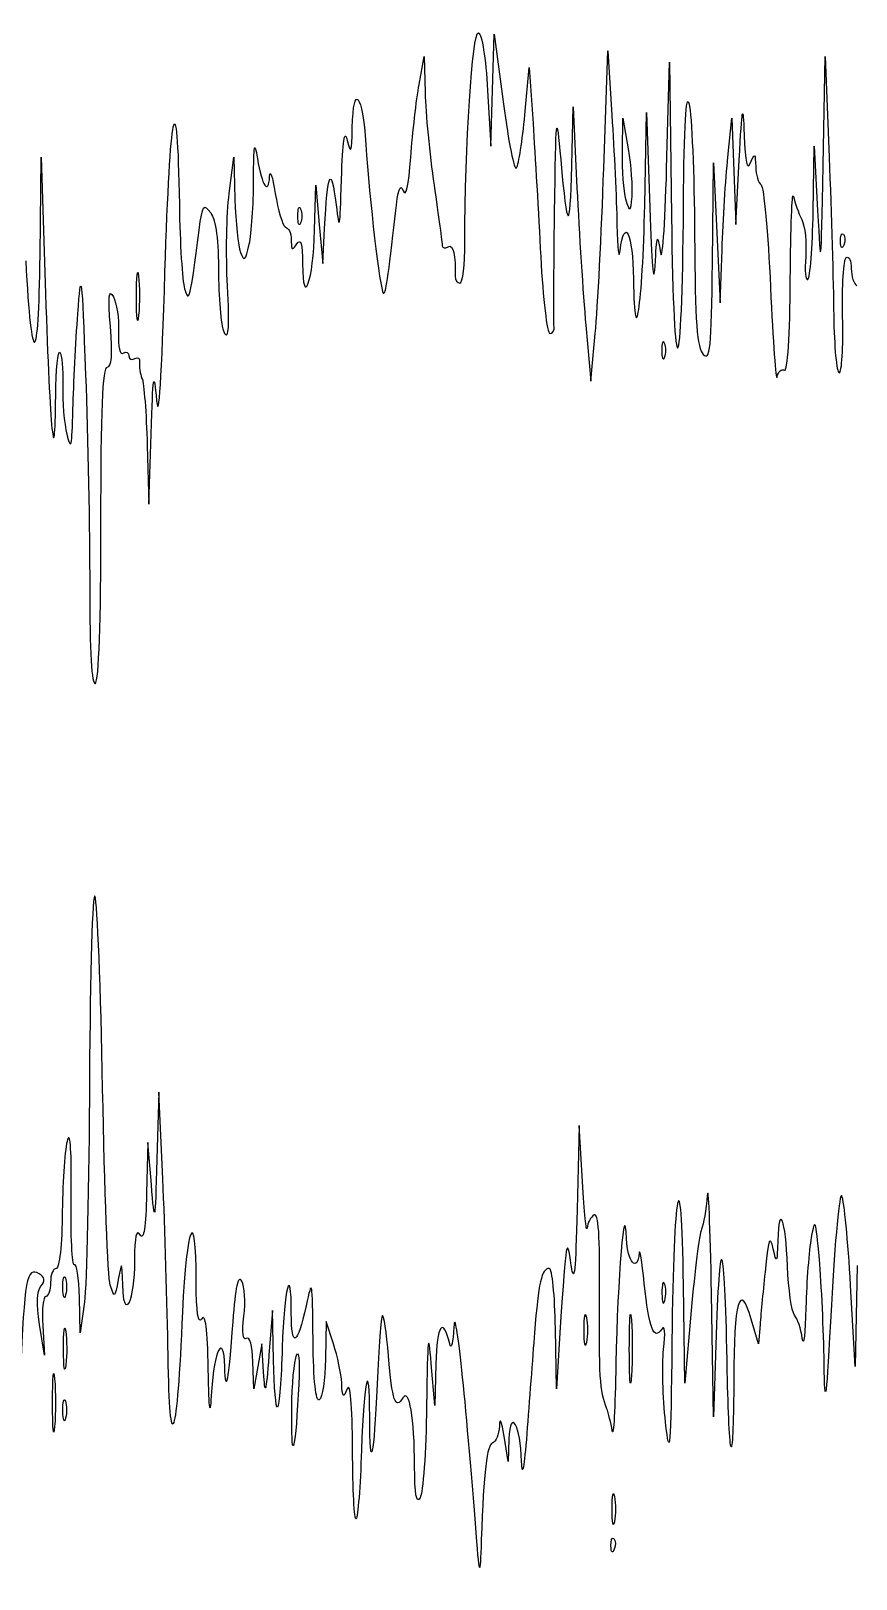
# Model space of a CAD drawing. Extents: x -517 to -102, y 95 to 207.
# Drawn here: x -309.6 to -257.6, y 96.4 to 193.9 of the extents above; entities that cross this region are included whole.
import ezdxf

# ---------------------------------------------------------------- set-up
doc = ezdxf.new("R2010")
doc.units = 0
doc.layers.add('Layer_1', color=7, linetype='CONTINUOUS')

msp = doc.modelspace()

# ---------------------------------------------------------------- linework, layer by layer
at = {"layer": 'Layer_1', "color": 7}
for p, q in [((-280.475289, 190.210455), (-280.361813, 193.738233)), ((-280.361813, 193.738233), (-279.785747, 189.328511)), ((-285.09945, 190.563233), (-284.77972, 192.327122)), ((-284.77972, 192.327122), (-284.725731, 190.034067)), ((-273.470226, 185.271567), (-273.220174, 192.6799)), ((-273.220174, 192.6799), (-272.957197, 188.622955)), ((-259.645602, 185.447955), (-259.512235, 192.327122)), ((-259.512235, 192.327122), (-259.266487, 185.977122)), ((-278.436437, 188.656768), (-278.159066, 191.621567)), ((-278.159066, 191.621567), (-277.924141, 188.093789)), ((-269.5042, 185.271567), (-269.316008, 191.974344)), ((-269.316008, 191.974344), (-269.199047, 182.272955)), ((-280.785028, 190.182287), (-280.588762, 186.682678)), ((-280.588762, 186.682678), (-280.475289, 190.210455)), ((-275.484054, 185.447955), (-275.399175, 189.152122)), ((-275.399175, 189.152122), (-275.154799, 184.036844)), ((-272.291948, 186.329999), (-272.255525, 188.446665)), ((-272.255525, 188.446665), (-271.931184, 186.506388)), ((-270.88706, 182.978511), (-270.776672, 188.799344)), ((-270.776672, 188.799344), (-270.574341, 182.802122)), ((-265.647142, 185.977122), (-265.393689, 188.446567)), ((-265.393689, 188.446567), (-265.267818, 185.095178)), ((-260.273419, 182.558361), (-260.203055, 186.682678)), ((-260.203055, 186.682678), (-259.991011, 182.625733)), ((-308.982703, 179.803511), (-308.916832, 185.977122)), ((-308.916832, 185.977122), (-308.638787, 177.392842)), ((-297.069228, 183.684067), (-296.77645, 185.977122)), ((-296.77645, 185.977122), (-296.703383, 183.331289)), ((-266.622276, 179.337339), (-266.550772, 185.624344)), ((-266.550772, 185.624344), (-266.341011, 181.214622)), ((-265.141944, 181.743789), (-264.929899, 185.800733)), ((-265.267818, 185.095178), (-265.141944, 181.743789)), ((-291.684117, 181.391011), (-291.616412, 184.213233)), ((-291.616412, 184.213233), (-291.388236, 181.743789)), ((-272.068609, 183.331388), (-272.068609, 183.331388)), ((-292.74341, 182.273054), (-292.74341, 182.273054)), ((-291.388236, 181.743789), (-291.160059, 179.274344)), ((-291.160059, 179.274344), (-291.053661, 181.479205)), ((-266.341011, 181.214622), (-266.131249, 176.8049)), ((-258.551844, 180.656158), (-258.551821, 180.656158)), ((-266.131249, 176.8049), (-266.015922, 180.156289)), ((-302.913937, 177.157776), (-302.913909, 177.157776)), ((-274.598565, 175.393789), (-274.286709, 171.866011)), ((-274.286709, 171.866011), (-274.003493, 174.864622)), ((-269.634925, 174.247247), (-269.634925, 174.247247)), ((-302.227657, 167.809067), (-302.120356, 164.1049)), ((-302.120356, 164.1049), (-301.985087, 168.514622)), ((-301.492581, 127.063222), (-301.619243, 122.829889)), ((-301.249588, 121.595166), (-301.492581, 127.063222)), ((-275.023823, 124.946555), (-275.147566, 119.654889)), ((-274.807686, 121.418777), (-275.023823, 124.946555)), ((-302.197234, 123.888222), (-302.266181, 120.713222)), ((-301.971569, 121.242389), (-302.197234, 123.888222)), ((-257.506766, 116.127111), (-257.625302, 109.777111)), ((-307.547123, 114.716), (-307.54701, 114.716)), ((-269.637185, 114.9873), (-269.637163, 114.9873)), ((-268.355832, 108.718777), (-268.441918, 114.892389)), ((-266.543993, 106.602111), (-266.680521, 114.363222)), ((-257.625302, 109.777111), (-257.917024, 114.878616)), ((-306.458338, 111.893777), (-306.508009, 114.119467)), ((-306.190114, 113.834055), (-306.458338, 111.893777)), ((-294.339857, 113.304889), (-294.563236, 110.482666)), ((-294.275143, 110.159296), (-294.339857, 113.304889)), ((-267.955488, 113.304889), (-268.355832, 108.718777)), ((-308.709286, 110.482666), (-309.016513, 112.42063)), ((-308.816417, 112.33475), (-308.709286, 110.482666)), ((-290.961487, 112.599333), (-290.998458, 110.238911)), ((-290.496413, 111.188222), (-290.961487, 112.599333)), ((-276.203568, 112.246555), (-276.451356, 108.366)), ((-266.354306, 112.422944), (-266.543993, 106.602111)), ((-263.71854, 111.188222), (-264.177746, 112.748149)), ((-263.619934, 112.422944), (-263.71854, 111.188222)), ((-276.451356, 108.366), (-276.511464, 112.158361)), ((-274.711369, 112.070166), (-274.711369, 112.070166)), ((-307.506398, 110.835444), (-307.506483, 110.835444)), ((-295.016146, 111.188222), (-295.268791, 109.777111)), ((-294.901394, 109.424333), (-295.016146, 111.188222)), ((-271.856361, 110.835444), (-271.856383, 110.835444)), ((-295.521436, 108.366), (-295.571503, 110.062522)), ((-295.268791, 109.777111), (-295.521436, 108.366)), ((-284.107015, 107.307666), (-284.33268, 109.9535)), ((-284.043459, 109.935861), (-284.107015, 107.307666)), ((-308.198068, 107.484055), (-308.198068, 107.484055)), ((-307.547123, 106.954889), (-307.54701, 106.954889)), ((-293.127091, 107.160657), (-293.127091, 107.160657)), ((-279.499768, 103.779889), (-279.746575, 105.367389)), ((-279.441379, 105.191), (-279.499768, 103.779889)), ((-272.94748, 100.781277), (-272.94748, 100.781277)), ((-273.015733, 98.458814), (-273.01571, 98.458814))]:
    msp.add_line(p, q, dxfattribs=at)
for points in [[(-282.216011, 180.629367), (-282.216011, 186.648811), (-281.746534, 193.934533), (-281.366719, 193.809139)], [(-281.366719, 193.809139), (-281.14097, 193.734615), (-280.899974, 192.231926), (-280.785028, 190.182287)], [(-301.111722, 178.745178), (-300.794561, 189.154552), (-300.340127, 191.282544), (-300.20768, 182.978511)], [(-289.31331, 187.829205), (-289.248003, 190.726823), (-288.658469, 189.999737), (-288.455185, 186.770872)], [(-285.628165, 185.977122), (-285.513216, 187.529344), (-285.275302, 189.593094), (-285.09945, 190.563233)], [(-284.725731, 190.034067), (-284.696041, 188.772886), (-284.441731, 186.153511), (-284.160609, 184.213233)], [(-279.785747, 189.328511), (-279.46891, 186.903164), (-279.098107, 185.092753), (-278.961746, 185.30538)], [(-268.441895, 182.978511), (-268.404811, 187.961949), (-268.283176, 190.13977), (-268.087235, 189.328511)], [(-268.087235, 189.328511), (-267.923219, 188.649414), (-267.768866, 184.935285), (-267.744231, 181.074891)], [(-264.929899, 185.800733), (-264.751041, 189.222737), (-264.702962, 189.471191), (-264.622695, 187.388233)], [(-278.961746, 185.30538), (-278.825381, 185.518003), (-278.588992, 187.026128), (-278.436437, 188.656768)], [(-276.564846, 182.449344), (-276.479519, 188.782298), (-276.458251, 188.968717), (-276.179367, 185.828021)], [(-272.957197, 188.622955), (-272.812558, 186.391636), (-272.668088, 183.296011), (-272.636155, 181.743789)], [(-289.992901, 184.566011), (-289.923361, 187.037976), (-289.81304, 187.777045), (-289.624347, 187.035455)], [(-289.624347, 187.035455), (-289.394166, 186.13082), (-289.348982, 186.246097), (-289.31331, 187.829205)], [(-277.924141, 188.093789), (-277.794932, 186.153511), (-277.575786, 182.3832), (-277.43715, 179.715317)], [(-264.622695, 187.388233), (-264.555125, 185.634871), (-264.439612, 185.123386), (-264.224344, 185.624344)], [(-295.528746, 184.55352), (-295.525924, 186.787328), (-295.474503, 187.0718), (-295.285978, 185.895478)], [(-288.455185, 186.770872), (-288.238805, 183.334331), (-287.568866, 177.630445), (-287.356691, 177.418251)], [(-271.931184, 186.506388), (-271.752794, 185.439235), (-271.652292, 184.08986), (-271.707841, 183.507776)], [(-295.285978, 185.895478), (-295.008187, 184.162445), (-294.581806, 183.535293), (-294.522003, 184.771796)], [(-291.053661, 181.479205), (-290.880518, 185.067579), (-290.645568, 185.554291), (-290.329902, 182.978511)], [(-286.099137, 183.860455), (-285.929606, 183.403893), (-285.763406, 184.150871), (-285.628165, 185.977122)], [(-276.179367, 185.828021), (-275.770348, 181.221737), (-275.583238, 181.11946), (-275.484054, 185.447955)], [(-272.068609, 183.331388), (-272.211481, 183.816457), (-272.311983, 185.165832), (-272.291948, 186.329999)], [(-266.015922, 180.156289), (-265.952492, 181.999553), (-265.786543, 184.618928), (-265.647142, 185.977122)], [(-264.224344, 185.624344), (-263.953622, 186.254346), (-263.9185, 186.228243), (-263.896362, 185.380583)], [(-263.896362, 185.380583), (-263.882703, 184.858458), (-263.72993, 184.343727), (-263.556821, 184.23674)], [(-259.991011, 182.625733), (-259.787283, 178.727844), (-259.773739, 178.838489), (-259.645602, 185.447955)], [(-259.266487, 185.977122), (-259.131325, 182.484622), (-259.000927, 177.999936), (-258.976707, 176.01115)], [(-295.803235, 180.496575), (-295.654194, 181.168803), (-295.530665, 182.994428), (-295.528746, 184.55352)], [(-294.522003, 184.771796), (-294.499425, 185.2407), (-294.337204, 184.758532), (-294.161774, 183.700277)], [(-290.329902, 182.978511), (-290.11722, 181.242969), (-290.08166, 181.410473), (-289.992901, 184.566011)], [(-274.003493, 174.864622), (-273.847727, 176.513858), (-273.607753, 181.196983), (-273.470226, 185.271567)], [(-269.897677, 179.9799), (-269.784771, 179.203789), (-269.607707, 181.585039), (-269.5042, 185.271567)], [(-297.172832, 177.863233), (-297.276887, 179.803511), (-297.230236, 182.422886), (-297.069228, 183.684067)], [(-294.161774, 183.700277), (-293.986317, 182.642043), (-293.702542, 181.689543), (-293.531121, 181.583611)], [(-286.594183, 182.449344), (-286.428744, 183.951757), (-286.285093, 184.361259), (-286.099137, 183.860455)], [(-284.160609, 184.213233), (-283.879516, 182.272955), (-283.644453, 180.557025), (-283.6383, 180.400053)], [(-275.154799, 184.036844), (-275.020391, 181.223442), (-274.770085, 177.334067), (-274.598565, 175.393789)], [(-271.707841, 183.507776), (-271.807455, 182.463978), (-271.812408, 182.461553), (-272.068609, 183.331388)], [(-263.556821, 184.23674), (-263.383708, 184.129752), (-263.116495, 181.223196), (-262.963011, 177.777723)], [(-261.713977, 178.283386), (-261.691484, 181.544802), (-261.603911, 183.895733), (-261.519402, 183.507678)], [(-261.519402, 183.507678), (-261.434896, 183.119622), (-261.197796, 182.462569), (-260.992518, 182.047561)], [(-300.20768, 182.978511), (-300.168987, 180.553164), (-300.020934, 178.171914), (-299.878665, 177.686844)], [(-298.957887, 181.383744), (-298.747434, 182.999268), (-298.689268, 183.085947), (-298.233648, 182.462846)], [(-298.233648, 182.462846), (-297.895744, 182.000732), (-297.736514, 180.769278), (-297.732845, 178.589558)], [(-296.703383, 183.331289), (-296.663195, 181.87608), (-296.505178, 180.367955), (-296.35227, 179.9799)], [(-292.74341, 182.273054), (-292.74341, 182.758124), (-292.663344, 182.956563), (-292.565497, 182.714026)], [(-292.565497, 182.714026), (-292.467623, 182.471493), (-292.467623, 182.074618), (-292.565497, 181.832082)], [(-287.356691, 177.418251), (-287.209258, 177.270818), (-287.045118, 178.353789), (-286.594183, 182.449344)], [(-276.5979, 175.305594), (-276.629405, 175.54813), (-276.614523, 178.762817), (-276.564846, 182.449344)], [(-271.597509, 178.304205), (-271.535985, 173.212194), (-271.006166, 176.698079), (-270.88706, 182.978511)], [(-270.574341, 182.802122), (-270.45589, 179.291153), (-270.316238, 177.755526), (-270.237483, 179.097955)], [(-269.199047, 182.272955), (-269.061009, 170.822844), (-268.528656, 171.318918), (-268.441895, 182.978511)], [(-260.608372, 178.270505), (-260.462852, 178.36045), (-260.312123, 180.289986), (-260.273419, 182.558361)], [(-293.531121, 181.583611), (-293.214919, 181.388175), (-293.156414, 181.211207), (-293.146734, 180.420872)], [(-292.565497, 181.832082), (-292.663344, 181.589549), (-292.74341, 181.787985), (-292.74341, 182.273054)], [(-272.636155, 181.743789), (-272.604227, 180.191567), (-272.514066, 179.437505), (-272.435808, 180.068094)], [(-272.435808, 180.068094), (-272.160046, 182.290227), (-271.632251, 181.179686), (-271.597509, 178.304205)], [(-260.992518, 182.047561), (-260.787241, 181.632551), (-260.676362, 180.576139), (-260.746121, 179.699981)], [(-299.878665, 177.686844), (-299.597967, 176.729871), (-299.527045, 177.014647), (-298.957887, 181.383744)], [(-296.35227, 179.9799), (-296.112748, 179.372171), (-296.036633, 179.443805), (-295.803235, 180.496575)], [(-293.146734, 180.420872), (-293.143065, 180.126893), (-293.027326, 180.156289), (-292.799347, 180.509067)], [(-292.799347, 180.509067), (-292.553051, 180.890165), (-292.454358, 180.544677), (-292.446569, 179.274344)], [(-292.446569, 179.274344), (-292.428507, 176.336583), (-291.76091, 178.190145), (-291.684117, 181.391011)], [(-283.274347, 180.332678), (-282.961249, 180.526192), (-282.778849, 179.771451), (-282.826799, 178.480594)], [(-282.52959, 178.039622), (-282.357124, 178.039622), (-282.216011, 179.205005), (-282.216011, 180.629367)], [(-270.237483, 179.097955), (-270.116633, 181.157893), (-270.082089, 181.247552), (-269.897677, 179.9799)], [(-267.744231, 181.074891), (-267.708753, 175.514831), (-267.594932, 173.951486), (-267.196612, 173.553164)], [(-258.551821, 180.656158), (-258.567118, 181.028042), (-258.48376, 181.236404), (-258.366537, 181.119177)], [(-258.338709, 180.443021), (-258.451325, 180.161597), (-258.534919, 180.245189), (-258.551844, 180.656158)], [(-258.366537, 181.119177), (-258.249313, 181.001954), (-258.236782, 180.697684), (-258.338709, 180.443021)], [(-309.884572, 179.450733), (-309.523186, 172.462194), (-309.0591, 172.643725), (-308.982703, 179.803511)], [(-283.6383, 180.400053), (-283.632092, 180.243081), (-283.468374, 180.212761), (-283.274347, 180.332678)], [(-277.43715, 179.715317), (-277.298514, 177.047436), (-277.040083, 174.864622), (-276.862859, 174.864622)], [(-260.746121, 179.699981), (-260.815878, 178.823822), (-260.753883, 178.180558), (-260.608372, 178.270505)], [(-258.41855, 175.924717), (-258.467104, 177.865959), (-258.364519, 179.542204), (-258.190585, 179.649703)], [(-258.190585, 179.649703), (-258.016654, 179.757198), (-257.874344, 179.448275), (-257.874344, 178.963206)], [(-306.605686, 176.099344), (-306.394951, 179.008025), (-306.35369, 178.68516), (-306.113886, 172.250254)], [(-302.913909, 177.157776), (-302.913909, 178.515971), (-302.853005, 179.114827), (-302.775056, 178.488561)], [(-301.639309, 170.631289), (-301.505281, 169.171178), (-301.313652, 172.11851), (-301.111722, 178.745178)], [(-297.732845, 178.589558), (-297.730023, 176.831883), (-297.560097, 175.155664), (-297.355542, 174.864622)], [(-267.196612, 173.553164), (-266.761361, 173.117915), (-266.684176, 173.895257), (-266.622276, 179.337339)], [(-257.874344, 178.963206), (-257.874344, 178.478136), (-257.715594, 177.983149), (-257.521566, 177.863233)], [(-304.549358, 175.305594), (-304.702492, 177.257116), (-304.658691, 177.701195), (-304.364475, 177.179477)], [(-302.775056, 178.488561), (-302.697134, 177.862299), (-302.695864, 176.751049), (-302.772233, 176.019117)], [(-297.355542, 174.864622), (-297.089294, 174.485781), (-297.037393, 175.337615), (-297.172832, 177.863233)], [(-282.826799, 178.480594), (-282.83583, 178.238061), (-282.702056, 178.039622), (-282.52959, 178.039622)], [(-262.963011, 177.777723), (-262.809524, 174.332255), (-262.621646, 171.792989), (-262.545503, 172.134912)], [(-262.080979, 172.555068), (-261.886926, 172.435138), (-261.73833, 174.754516), (-261.713977, 178.283386)], [(-308.638787, 177.392842), (-308.356198, 168.667668), (-308.047164, 165.569331), (-307.996646, 170.95467)], [(-304.364475, 177.179477), (-304.152385, 176.803413), (-304.005149, 175.800821), (-304.037266, 174.951493)], [(-302.772233, 176.019117), (-302.848603, 175.287188), (-302.912385, 175.799582), (-302.913937, 177.157776)], [(-306.909216, 170.102122), (-306.868802, 171.654344), (-306.732234, 174.353094), (-306.605686, 176.099344)], [(-258.976707, 176.01115), (-258.952464, 174.022367), (-258.797137, 172.395178), (-258.631473, 172.395178)], [(-258.631473, 172.395178), (-258.465811, 172.395178), (-258.369997, 173.983471), (-258.41855, 175.924717)], [(-304.747591, 172.747955), (-304.469038, 172.747955), (-304.409207, 173.51994), (-304.549358, 175.305594)], [(-304.037266, 174.951493), (-304.073701, 173.98817), (-303.961574, 173.490152), (-303.739183, 173.6276)], [(-276.862859, 174.864622), (-276.685637, 174.864622), (-276.566404, 175.063061), (-276.5979, 175.305594)], [(-307.996646, 170.95467), (-307.981406, 172.587735), (-307.86228, 173.817366), (-307.732091, 173.687185)], [(-307.732091, 173.687185), (-307.601902, 173.557002), (-307.52003, 172.617732), (-307.550143, 171.599915)], [(-303.739183, 173.6276), (-303.543095, 173.74878), (-303.38268, 173.670441), (-303.38268, 173.453511)], [(-269.634925, 174.247247), (-269.732788, 174.489783), (-269.812863, 174.291344), (-269.812863, 173.806275)], [(-269.812863, 173.806275), (-269.812863, 173.321205), (-269.732788, 173.122769), (-269.634925, 173.365302)], [(-269.634925, 173.365302), (-269.537061, 173.607839), (-269.537061, 174.004714), (-269.634925, 174.247247)], [(-305.146569, 162.891), (-305.146569, 169.98798), (-305.034865, 172.747955), (-304.747591, 172.747955)], [(-303.38268, 173.453511), (-303.38268, 173.236581), (-303.213318, 173.163768), (-303.006308, 173.291707)], [(-303.006308, 173.291707), (-302.799298, 173.419642), (-302.665582, 173.309939), (-302.709185, 173.047941)], [(-302.709185, 173.047941), (-302.75276, 172.785937), (-302.686325, 172.333442), (-302.561667, 172.0424)], [(-306.113886, 172.250254), (-305.969924, 168.387004), (-305.852124, 162.384823), (-305.852124, 158.91207)], [(-302.561667, 172.0424), (-302.436982, 171.751358), (-302.28667, 169.846358), (-302.227657, 167.809067)], [(-301.985087, 168.514622), (-301.867965, 172.332081), (-301.821511, 172.616367), (-301.639309, 170.631289)], [(-262.545503, 172.134912), (-262.469359, 172.476839), (-262.26032, 172.665908), (-262.080979, 172.555068)], [(-307.550143, 171.599915), (-307.580228, 170.5821), (-307.464883, 169.193719), (-307.293772, 168.514622)], [(-307.293772, 168.514622), (-307.027919, 167.459503), (-306.971982, 167.690423), (-306.909216, 170.102122)], [(-305.499347, 152.816011), (-305.277774, 152.952945), (-305.146569, 156.70023), (-305.146569, 162.891)], [(-305.852124, 158.91207), (-305.852124, 154.792512), (-305.729499, 152.67376), (-305.499347, 152.816011)], [(-305.525226, 139.410455), (-305.68042, 139.798511), (-305.833159, 134.639136), (-305.864655, 127.945166)], [(-305.039268, 127.239611), (-305.151338, 133.545525), (-305.370004, 139.0224), (-305.525226, 139.410455)], [(-305.864655, 127.945166), (-305.896151, 121.251222), (-306.042596, 114.901222), (-306.190114, 113.834055)], [(-304.558954, 114.892389), (-304.711044, 115.377472), (-304.927198, 120.933722), (-305.039268, 127.239611)], [(-307.252229, 124.064611), (-307.413632, 123.579555), (-307.561516, 121.555486), (-307.580848, 119.566694)], [(-307.02281, 120.481433), (-306.983215, 123.241792), (-307.070816, 124.609836), (-307.252229, 124.064611)], [(-268.441918, 114.892389), (-268.562935, 123.571145), (-269.074194, 121.110788), (-269.17499, 111.364611)], [(-301.619243, 122.829889), (-301.743336, 118.682069), (-301.750476, 118.650008), (-301.971569, 121.242389)], [(-300.918231, 110.482666), (-300.96683, 113.587111), (-301.115956, 118.58775), (-301.249588, 121.595166)], [(-274.523217, 118.487561), (-274.560806, 118.159449), (-274.688811, 119.4785), (-274.807686, 121.418777)], [(-266.680521, 114.363222), (-266.755612, 118.631833), (-266.873778, 121.409972), (-266.943112, 120.536833)], [(-306.822263, 116.180733), (-306.967777, 116.090309), (-307.058032, 118.02562), (-307.02281, 120.481433)], [(-302.266181, 120.713222), (-302.313961, 118.513779), (-302.440227, 117.70081), (-302.677124, 118.067389)], [(-299.143956, 115.136172), (-299.15327, 120.083104), (-299.768824, 118.713819), (-300.007726, 113.214916)], [(-272.037316, 117.802805), (-272.141789, 120.822922), (-272.611006, 115.271554), (-272.700758, 109.9535)], [(-266.943112, 120.536833), (-267.012448, 119.663722), (-267.178516, 118.711222), (-267.31216, 118.420166)], [(-261.887674, 116.093357), (-262.000342, 119.03654), (-262.435772, 120.164497), (-262.502187, 117.685231)], [(-258.467764, 120.523061), (-258.610221, 120.82168), (-258.906315, 117.73225), (-259.125745, 113.657666)], [(-257.917024, 114.878616), (-258.07747, 117.684469), (-258.325304, 120.224469), (-258.467764, 120.523061)], [(-307.580848, 119.566694), (-307.601733, 117.414693), (-307.758846, 115.950722), (-307.968791, 115.950722)], [(-275.147566, 119.654889), (-275.236943, 115.832922), (-275.338503, 114.853131), (-275.513241, 116.127111)], [(-274.07128, 119.321189), (-274.28227, 119.190774), (-274.485639, 118.815644), (-274.523217, 118.487561)], [(-273.730644, 114.314905), (-273.700342, 118.011283), (-273.800847, 119.488321), (-274.07128, 119.321189)], [(-259.885222, 116.514856), (-260.113007, 119.085336), (-260.15258, 119.192383), (-260.394058, 117.891)], [(-302.677124, 118.067389), (-302.919186, 118.441982), (-303.022254, 117.978178), (-303.029902, 116.479889)], [(-275.513241, 116.127111), (-275.788193, 118.131763), (-275.849944, 117.78463), (-276.203568, 112.246555)], [(-267.31216, 118.420166), (-267.445803, 118.129139), (-267.735298, 115.82725), (-267.955488, 113.304889)], [(-265.682589, 109.437372), (-265.823003, 117.47904), (-266.143164, 118.902061), (-266.354306, 112.422944)], [(-262.794053, 117.185444), (-263.004825, 118.077266), (-263.081719, 117.882985), (-263.282755, 115.950722)], [(-271.231995, 116.920861), (-271.330959, 115.645386), (-271.98756, 116.364431), (-272.037316, 117.802805)], [(-270.917839, 115.009398), (-271.064276, 116.400245), (-271.20565, 117.260431), (-271.231995, 116.920861)], [(-262.502187, 117.685231), (-262.539932, 116.276322), (-262.567877, 116.228457), (-262.794053, 117.185444)], [(-260.394058, 117.891), (-260.538073, 117.114889), (-260.688836, 115.130528), (-260.729087, 113.481277)], [(-306.508009, 114.119467), (-306.535384, 115.343605), (-306.67675, 116.271157), (-306.822263, 116.180733)], [(-303.776493, 114.892389), (-303.827462, 116.453388), (-303.832119, 116.459286), (-304.055357, 115.245166)], [(-303.029902, 116.479889), (-303.043167, 113.878421), (-303.697922, 112.486218), (-303.776493, 114.892389)], [(-293.152124, 113.1285), (-293.152124, 116.442381), (-293.622109, 114.668473), (-293.724302, 110.968822)], [(-259.581472, 109.988467), (-259.612692, 112.044992), (-259.749375, 114.981881), (-259.885222, 116.514856)], [(-309.04736, 115.610447), (-309.822342, 116.089406), (-309.975194, 115.257048), (-310.208761, 109.285875)], [(-308.93354, 114.828776), (-308.642484, 115.179493), (-308.671383, 115.378093), (-309.04736, 115.610447)], [(-307.968791, 115.950722), (-308.162819, 115.950722), (-308.321569, 115.553861), (-308.321569, 115.068777)], [(-307.54701, 114.716), (-307.554066, 115.298083), (-307.481026, 115.578922), (-307.384394, 115.340078)], [(-307.384394, 115.340078), (-307.287761, 115.101233), (-307.281862, 114.624983), (-307.371411, 114.281744)], [(-304.055357, 115.245166), (-304.273656, 114.057942), (-304.293016, 114.044367), (-304.558954, 114.892389)], [(-298.796569, 112.775722), (-299.032789, 112.410216), (-299.140203, 113.14024), (-299.143956, 115.136172)], [(-296.276099, 115.141478), (-296.509384, 115.55832), (-296.673891, 114.809839), (-296.83964, 112.577263)], [(-296.140801, 112.93546), (-296.034008, 113.824996), (-296.094912, 114.817684), (-296.276099, 115.141478)], [(-291.780609, 111.432005), (-291.818907, 115.292269), (-291.833187, 115.362317), (-292.221581, 113.593856)], [(-276.900578, 115.950722), (-277.381411, 115.950722), (-277.586203, 115.056106), (-277.829258, 111.893777)], [(-276.511464, 112.158361), (-276.544521, 114.244181), (-276.719628, 115.950722), (-276.900578, 115.950722)], [(-269.637163, 114.9873), (-269.733799, 115.226145), (-269.806979, 114.945305), (-269.799788, 114.363222)], [(-264.177746, 112.748149), (-264.896947, 115.191262), (-265.271146, 113.889992), (-265.27727, 108.924574)], [(-263.282755, 115.950722), (-263.413968, 114.689555), (-263.565702, 113.102055), (-263.619934, 112.422944)], [(-261.448426, 113.006467), (-261.633589, 113.230354), (-261.831249, 114.61948), (-261.887674, 116.093357)], [(-309.016513, 112.42063), (-309.226317, 113.74397), (-309.200014, 114.50772), (-308.93354, 114.828776)], [(-308.622559, 114.186833), (-308.78811, 114.186833), (-308.875345, 113.353403), (-308.816417, 112.33475)], [(-308.321569, 115.068777), (-308.321569, 114.583722), (-308.457007, 114.186833), (-308.622559, 114.186833)], [(-307.371411, 114.281744), (-307.460848, 113.938506), (-307.539926, 114.133916), (-307.547123, 114.716)], [(-273.286451, 107.131277), (-273.711983, 108.213487), (-273.772619, 109.194068), (-273.730644, 114.314905)], [(-269.816405, 112.120712), (-270.314172, 111.369042), (-270.618619, 112.167505), (-270.917839, 115.009398)], [(-269.799788, 114.363222), (-269.792591, 113.781139), (-269.713535, 113.585728), (-269.62409, 113.928967)], [(-269.62409, 113.928967), (-269.534648, 114.272205), (-269.54053, 114.748455), (-269.637185, 114.9873)], [(-300.007726, 113.214916), (-300.362394, 105.052203), (-300.812059, 103.702842), (-300.918231, 110.482666)], [(-292.221581, 113.593856), (-292.774765, 111.074938), (-293.152124, 110.886216), (-293.152124, 113.1285)], [(-281.553813, 99.899333), (-282.239381, 108.605945), (-282.824174, 113.923915), (-282.91155, 112.246555)], [(-274.711369, 112.070166), (-274.711369, 112.943277), (-274.642572, 113.300486), (-274.558486, 112.863916)], [(-271.856383, 110.835444), (-271.857512, 112.775722), (-271.798816, 113.614486), (-271.726406, 112.699353)], [(-260.729087, 113.481277), (-260.769343, 111.832055), (-260.871914, 110.958916), (-260.957023, 111.541)], [(-259.125745, 113.657666), (-259.455302, 107.53827), (-259.534589, 106.899883), (-259.581472, 109.988467)], [(-307.506483, 110.835444), (-307.509305, 111.999611), (-307.444225, 112.518392), (-307.363707, 111.988294)], [(-298.381222, 109.600722), (-298.431599, 112.143855), (-298.561788, 113.139027), (-298.796569, 112.775722)], [(-296.83964, 112.577263), (-297.119379, 108.80954), (-297.288853, 107.863644), (-297.344536, 109.759472)], [(-295.978241, 111.538601), (-296.208902, 111.39605), (-296.266334, 111.889657), (-296.140801, 112.93546)], [(-287.412628, 112.988376), (-287.496843, 112.904161), (-287.64659, 110.956546), (-287.745424, 108.660357)], [(-287.030301, 110.429834), (-287.15637, 111.921238), (-287.328441, 113.072591), (-287.412628, 112.988376)], [(-283.173114, 111.188222), (-283.598168, 112.955328), (-283.983853, 112.400338), (-284.043459, 109.935861)], [(-282.91155, 112.246555), (-282.962068, 111.276416), (-283.079783, 110.800166), (-283.173114, 111.188222)], [(-274.558486, 112.863916), (-274.474398, 112.427347), (-274.474398, 111.712986), (-274.558486, 111.276416)], [(-271.726406, 112.699353), (-271.653999, 111.784219), (-271.653248, 110.196719), (-271.724713, 109.171575)], [(-269.696444, 110.835444), (-269.573855, 111.933119), (-269.619166, 112.41857), (-269.816405, 112.120712)], [(-260.957023, 111.541), (-261.042136, 112.123083), (-261.263265, 112.782552), (-261.448426, 113.006467)], [(-307.363707, 111.988294), (-307.283217, 111.458196), (-307.281608, 110.505696), (-307.360038, 109.871627)], [(-297.344536, 109.759472), (-297.409362, 111.966619), (-298.036798, 110.788765), (-298.180816, 108.189611)], [(-295.571503, 110.062522), (-295.602265, 111.105305), (-295.759011, 111.674096), (-295.978241, 111.538601)], [(-291.388236, 107.660444), (-291.614634, 107.520518), (-291.755209, 108.871573), (-291.780609, 111.432005)], [(-284.33268, 109.9535), (-284.520217, 112.152124), (-284.570001, 111.704886), (-284.627292, 107.307666)], [(-277.829258, 111.893777), (-277.948565, 110.341555), (-278.167101, 107.484055), (-278.314895, 105.543777)], [(-274.558486, 111.276416), (-274.642572, 110.839847), (-274.711369, 111.197027), (-274.711369, 112.070166)], [(-269.17499, 111.364611), (-269.245819, 104.515585), (-269.300709, 103.814122), (-269.575257, 106.249333)], [(-307.360038, 109.871627), (-307.438552, 109.237558), (-307.504423, 109.671277), (-307.506398, 110.835444)], [(-294.563236, 110.482666), (-294.7589, 108.010851), (-294.800867, 107.879449), (-294.901394, 109.424333)], [(-293.724302, 110.968822), (-293.778517, 109.006672), (-293.910089, 107.314073), (-294.016656, 107.207477)], [(-293.127091, 107.160657), (-293.113545, 108.599708), (-292.973873, 110.094611), (-292.816873, 110.482666)], [(-292.816873, 110.482666), (-292.658179, 110.874955), (-292.611556, 109.778607), (-292.711886, 108.013222)], [(-289.979439, 108.718777), (-290.007971, 109.300861), (-290.240635, 110.412111), (-290.496413, 111.188222)], [(-288.213236, 106.602111), (-288.213236, 110.495423), (-288.581705, 108.99671), (-288.730803, 104.497072)], [(-286.12719, 107.787331), (-286.597965, 107.025557), (-286.790045, 107.587603), (-287.030301, 110.429834)], [(-271.724713, 109.171575), (-271.7962, 108.146431), (-271.855444, 108.895166), (-271.856361, 110.835444)], [(-269.575257, 106.249333), (-269.750258, 107.801555), (-269.804792, 109.865305), (-269.696444, 110.835444)], [(-308.198068, 107.484055), (-308.198068, 109.133277), (-308.137306, 109.807986), (-308.063025, 108.983361)], [(-298.180816, 108.189611), (-298.274825, 106.492609), (-298.326923, 106.859413), (-298.381222, 109.600722)], [(-294.016656, 107.207477), (-294.123251, 107.10091), (-294.239583, 108.429217), (-294.275143, 110.159296)], [(-290.998458, 110.238911), (-291.018778, 108.940689), (-291.194208, 107.78036), (-291.388236, 107.660444)], [(-272.700758, 109.9535), (-272.74824, 107.140111), (-272.852631, 105.235111), (-272.932737, 105.720166)], [(-265.442706, 104.704279), (-265.530725, 104.792304), (-265.638669, 106.922207), (-265.682589, 109.437372)], [(-308.063025, 108.983361), (-307.988772, 108.158736), (-307.988772, 106.809375), (-308.063025, 105.98475)], [(-289.624347, 108.366), (-289.887406, 107.753831), (-289.934396, 107.800539), (-289.979439, 108.718777)], [(-289.296376, 104.514852), (-289.311898, 107.3892), (-289.433085, 108.811064), (-289.624347, 108.366)], [(-287.745424, 108.660357), (-287.944447, 104.036203), (-288.213236, 102.853579), (-288.213236, 106.602111)], [(-285.385623, 103.471222), (-285.392114, 106.524754), (-285.721806, 108.443244), (-286.12719, 107.787331)], [(-265.27727, 108.924574), (-265.280092, 106.515384), (-265.354689, 104.616254), (-265.442706, 104.704279)], [(-308.063025, 105.98475), (-308.137306, 105.160125), (-308.198068, 105.834805), (-308.198068, 107.484055)], [(-307.54701, 106.954889), (-307.554066, 107.536972), (-307.481026, 107.817811), (-307.384394, 107.578967)], [(-307.384394, 107.578967), (-307.287761, 107.340122), (-307.281862, 106.863872), (-307.371411, 106.520633)], [(-292.711886, 108.013222), (-292.934136, 104.102186), (-293.160506, 103.637423), (-293.127091, 107.160657)], [(-307.371411, 106.520633), (-307.460848, 106.177395), (-307.539926, 106.372805), (-307.547123, 106.954889)], [(-284.627292, 107.307666), (-284.665222, 104.39725), (-284.850163, 101.777889), (-285.038236, 101.486833)], [(-279.746575, 105.367389), (-279.901946, 106.366737), (-280.013015, 106.606372), (-280.046368, 106.014157)], [(-278.64133, 103.779889), (-278.716308, 106.071335), (-279.358118, 107.203357), (-279.441379, 105.191)], [(-272.932737, 105.720166), (-273.01284, 106.20525), (-273.17201, 106.84025), (-273.286451, 107.131277)], [(-280.046368, 106.014157), (-280.075507, 105.496759), (-280.263369, 105.018731), (-280.463837, 104.951929)], [(-278.314895, 105.543777), (-278.478226, 103.399566), (-278.606247, 102.707783), (-278.64133, 103.779889)], [(-289.069695, 100.160022), (-289.180722, 100.048995), (-289.282717, 102.008662), (-289.296376, 104.514852)], [(-288.730803, 104.497072), (-288.806128, 102.222727), (-288.958641, 100.271076), (-289.069695, 100.160022)], [(-280.463837, 104.951929), (-280.83602, 104.827864), (-281.025318, 103.22535), (-281.185682, 98.841)], [(-285.038236, 101.486833), (-285.276742, 101.117771), (-285.381841, 101.718114), (-285.385623, 103.471222)], [(-272.94748, 100.781277), (-272.94748, 101.654388), (-272.878683, 102.011597), (-272.794597, 101.575027)], [(-272.794597, 101.575027), (-272.710509, 101.138458), (-272.710509, 100.424097), (-272.794597, 99.987527)], [(-272.794597, 99.987527), (-272.878683, 99.550958), (-272.94748, 99.908138), (-272.94748, 100.781277)], [(-281.185682, 98.841), (-281.275965, 96.373051), (-281.276191, 96.373672), (-281.553813, 99.899333)], [(-273.01571, 98.458814), (-273.031006, 98.830699), (-272.947649, 99.039063), (-272.830425, 98.921828)], [(-272.830425, 98.921828), (-272.713202, 98.804621), (-272.700671, 98.500357), (-272.802598, 98.24568)], [(-272.802598, 98.24568), (-272.915213, 97.964248), (-272.998808, 98.047842), (-273.015733, 98.458814)]]:
    msp.add_open_spline(points, degree=3, dxfattribs=at)

doc.saveas('drawing.dxf')
